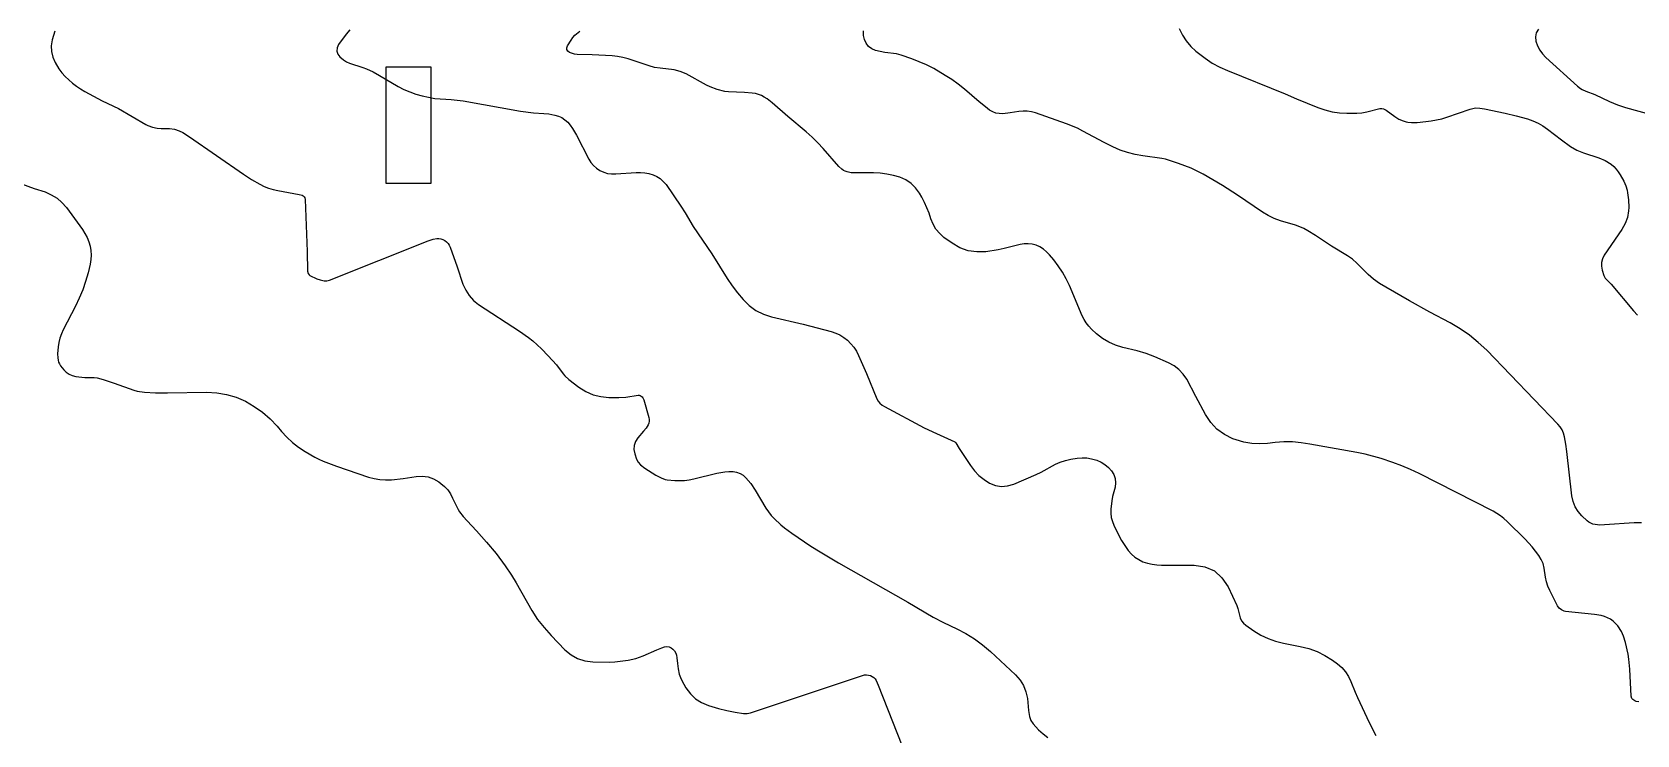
# Model space of a CAD drawing. Header units: centimetres. Extents: x 0 to 1311401, y -389375 to 85618.
# Drawn here: x 645462 to 657917, y -202693 to -197236 of the extents above; entities that cross this region are included whole.
import ezdxf

# ---------------------------------------------------------------- set-up
doc = ezdxf.new("R2010")
doc.units = ezdxf.units.CM
doc.header["$LTSCALE"] = 4
for name, color, linetype in [('0.4', 4, 'Continuous'), ('CURVAS-INTERMEDIARIAS', 39, 'Continuous'), ('CURVAS-MESTRA', 34, 'Continuous')]:
    doc.layers.add(name, color=color, linetype=linetype)

msp = doc.modelspace()

# ---------------------------------------------------------------- linework, layer by layer
at = {"layer": '0.4'}
msp.add_lwpolyline([(648208.126, -198407.887), (648558.126, -198407.887), (648558.126, -197507.887), (648208.126, -197507.887)], close=True, dxfattribs=at)
at = {"layer": 'CURVAS-INTERMEDIARIAS'}
for points, elevation in [([(645637.7, -197228.051), (645618.306, -197296.894), (645611.386, -197342.317), (645611.595, -197386.839), (645622.473, -197430.006), (645640.471, -197472.269), (645670.613, -197520.555), (645693.375, -197551.454), (645718.927, -197580.092), (645746.329, -197607.217), (645775.936, -197632.114), (645806.546, -197655.585), (645838.687, -197676.916), (645871.852, -197696.815), (646004.989, -197770.215), (646132.184, -197830.518), (646344.087, -197953.756), (646360.948, -197961.897), (646396.067, -197974.95), (646432.481, -197982.912), (646463.577, -197984.713), (646528.366, -197985.338), (646567.059, -197991.056), (646604.475, -198001.716), (646631.61, -198015.799), (646683.155, -198050.048), (647101.97, -198340.125), (647164.644, -198380.788), (647229.485, -198417.899), (647263.032, -198433.865), (647297.347, -198447.591), (647332.827, -198457.975), (647369.074, -198466.13), (647534.139, -198495.998), (647556.943, -198502.967), (647566.25, -198508.385), (647573.607, -198515.247), (647578.039, -198524.285), (647580.534, -198534.759), (647597.916, -198939.943), (647598.903, -199092.687), (647604.211, -199110.755), (647611.504, -199120.818), (647616.254, -199124.736), (647672.053, -199152.302), (647697.313, -199160.403), (647728.172, -199166.123), (647749.007, -199166.849), (647769.272, -199163.477), (648534.749, -198856.659), (648574.945, -198845.08), (648602.01, -198839.569), (648618.949, -198838.613), (648635.328, -198840.199), (648650.879, -198845.615), (648665.856, -198853.581), (648679.026, -198864.75), (648690.532, -198877.192), (648699.56, -198891.528), (648706.943, -198907.142), (648761.582, -199059.954), (648805.989, -199192.502), (648827.031, -199239.573), (648853.443, -199282.539), (648887.925, -199319.343), (648927.796, -199352.044), (649244.261, -199556.945), (649314.543, -199606.736), (649347.744, -199634.121), (649414.645, -199695.966), (649468.282, -199750.771), (649530.805, -199820.291), (649582.314, -199889.144), (649596.108, -199905.385), (649627.805, -199934.002), (649705.347, -199993.161), (649759.25, -200026.386), (649815.763, -200051.956), (649876.162, -200066.03), (649939.162, -200072.446), (650015.702, -200072.607), (650069.15, -200069.992), (650165.228, -200054.363), (650173.744, -200055.227), (650181.756, -200058.267), (650189.421, -200062.754), (650196.025, -200069.031), (650201.714, -200075.929), (650209.383, -200092.244), (650249.415, -200229.325), (650251.765, -200243.817), (650251.854, -200258.042), (650248.529, -200271.87), (650242.932, -200285.441), (650226.559, -200311.201), (650207.595, -200335.133), (650161.778, -200387.136), (650144.25, -200415.479), (650133.418, -200445.1), (650132.622, -200476.625), (650138.525, -200509.417), (650153.529, -200550.985), (650166.06, -200575.384), (650184.373, -200595.803), (650217.715, -200621.491), (650301.749, -200675.079), (650345.192, -200697.879), (650375.708, -200708.695), (650391.543, -200711.852), (650450.146, -200716.889), (650487.583, -200717.773), (650524.814, -200716.319), (650561.739, -200711.362), (650598.467, -200704.068), (650777.451, -200659.674), (650838.067, -200649.424), (650868.714, -200648), (650901.651, -200648.56), (650929.996, -200653.623), (650956.517, -200662.575), (650980.284, -200677.333), (651002.228, -200695.98), (651040.376, -200741.802), (651073.26, -200791.538), (651156.84, -200933.074), (651175.945, -200961.717), (651196.999, -200988.804), (651220.78, -201013.528), (651273.544, -201061.755), (651300.551, -201084.378), (651357.319, -201126.18), (651506.74, -201226.212), (651577.071, -201271.127), (651720.461, -201356.566), (652258.775, -201663.393), (652455.597, -201777.906), (652534.112, -201819.123), (652638.066, -201868.728), (652708.159, -201905.826), (652775.532, -201946.951), (652838.816, -201994.133), (652899.371, -202045.34), (653094.803, -202226.812), (653129.287, -202266.788), (653157.105, -202310.094), (653174.913, -202358.383), (653186.054, -202410.001), (653195.717, -202502.605), (653202.962, -202550.736), (653212.913, -202580.597), (653230.88, -202606.456), (653273.464, -202652.185), (653307.713, -202684.102), (653344.359, -202712.427)], 77438.995), ([(647928.628, -197219.114), (647900.637, -197251.919), (647840.257, -197333.827), (647829.843, -197358.933), (647826.785, -197383.28), (647834.765, -197406.473), (647850.109, -197428.918), (647878.981, -197452.139), (647901.358, -197466.306), (647925.511, -197477.162), (648028.248, -197510.752), (648056.105, -197521.856), (648107.991, -197545.699), (648158.238, -197572.817), (648303.499, -197657.345), (648348.005, -197680.646), (648393.622, -197701.172), (648440.875, -197717.562), (648489.238, -197731.177), (648538.32, -197742.654), (648587.965, -197751.742), (648714.079, -197760.279), (648808.592, -197769.526), (649253.421, -197848.958), (649353.788, -197862.62), (649432.77, -197867.61), (649472.054, -197871.774), (649519.857, -197880.026), (649548.077, -197888.238), (649574.377, -197899.815), (649597.806, -197916.456), (649619.325, -197936.474), (649638.339, -197959.901), (649656.126, -197984.156), (649686.797, -198035.996), (649781.795, -198221.62), (649798.885, -198248.604), (649818.671, -198272.954), (649842.511, -198293.35), (649869.05, -198311.102), (649898.396, -198323.911), (649928.499, -198333.231), (649959.753, -198337.301), (649991.767, -198337.863), (650151.415, -198326.88), (650184.398, -198326.587), (650217.057, -198328.869), (650249.208, -198334.999), (650281.033, -198343.715), (650310.558, -198357.094), (650337.592, -198373.753), (650360.901, -198395.328), (650381.719, -198420.182), (650496.732, -198588.747), (650530.29, -198639.883), (650593.759, -198744.452), (650737.429, -198958.475), (650857.473, -199150.012), (650895.86, -199206.115), (650936.89, -199260.313), (650979.672, -199313.255), (651027.345, -199359.357), (651079.377, -199398.267), (651137.951, -199426.396), (651200.884, -199447.334), (651445.49, -199504.187), (651664.122, -199561.037), (651698.658, -199572.909), (651731.606, -199587.73), (651762.16, -199607.005), (651791.134, -199629.241), (651816.869, -199655.238), (651840.05, -199683.103), (651859.415, -199713.74), (651876.228, -199746.227), (651937.526, -199887.023), (652018.638, -200082.366), (652028.706, -200101.495), (652042.27, -200118.321), (652058.63, -200132.633), (652076.985, -200144.263), (652385.843, -200307.543), (652480.491, -200353.483), (652624.478, -200418.073), (652631.883, -200425.613), (652655.948, -200468.935), (652744.282, -200602.238), (652775.69, -200642.68), (652810.438, -200679.473), (652850.193, -200710.775), (652893.298, -200738.428), (652939.369, -200755.562), (652985.821, -200764.101), (653032.852, -200759.744), (653080.271, -200746.803), (653255.327, -200670.397), (653293.206, -200651.823), (653403.788, -200590.863), (653441.889, -200574.215), (653481.642, -200562.067), (653522.515, -200552.914), (653572.271, -200544.773), (653610.185, -200541.539), (653647.741, -200542.111), (653684.771, -200548.383), (653725.083, -200559.771), (653757.847, -200574.761), (653788.317, -200592.956), (653815.357, -200615.95), (653840.093, -200642.147), (653857.447, -200672.037), (653868.638, -200703.192), (653870.602, -200736.24), (653866.405, -200770.542), (653847.772, -200842.069), (653841.314, -200874.342), (653833.654, -200939.797), (653834.024, -200972.308), (653837.607, -201004.216), (653846.023, -201035.202), (653857.642, -201065.574), (653878.539, -201109.649), (653917.845, -201183.546), (653969.176, -201260.931), (653993.176, -201288.533), (654019.715, -201312.812), (654050.086, -201332.094), (654082.999, -201348.034), (654118.341, -201359.274), (654154.164, -201367.857), (654190.711, -201372.468), (654227.736, -201374.432), (654481.155, -201373.917), (654564.467, -201388.991), (654637.888, -201419.537), (654696.466, -201473.329), (654745.151, -201542.594), (654811.457, -201688.926), (654819.839, -201712.629), (654838.511, -201784.884), (654848.641, -201806.143), (654863.521, -201824.408), (654881.567, -201840.673), (654944.288, -201884.649), (654998.006, -201917.344), (655053.795, -201945.131), (655112.683, -201965.524), (655173.634, -201980.997), (655303.915, -202005.222), (655370.575, -202022.328), (655434.839, -202045.001), (655495.511, -202076.041), (655553.787, -202112.638), (655594.079, -202141.911), (655627.06, -202170.715), (655655.963, -202202.607), (655678.774, -202239.11), (655697.512, -202278.682), (655730.18, -202362.076), (655747.916, -202403.175), (655837.73, -202596.781), (655891.581, -202697.07)], 77339.331), ([(657951.638, -201046.243), (657896.403, -201047.17), (657664.783, -201062.565), (657628.695, -201063.156), (657592.734, -201060.092), (657575.539, -201056.065), (657559.259, -201050.099), (657544.368, -201041.227), (657530.402, -201030.418), (657489.412, -200992.027), (657460.298, -200958.15), (657436.694, -200921.49), (657421.359, -200880.672), (657411.551, -200837.084), (657372.481, -200493.519), (657364.737, -200435.91), (657354.632, -200378.676), (657346.699, -200351.337), (657335.926, -200325.489), (657320.879, -200301.872), (657302.985, -200279.737), (656750.826, -199706.884), (656685.889, -199645.766), (656617.509, -199589.242), (656543.975, -199539.61), (656467.009, -199494.564), (656308.592, -199410.1), (656151.742, -199322.743), (655967.162, -199217.727), (655919.246, -199187.482), (655873.461, -199154.53), (655830.874, -199117.546), (655744.182, -199031.431), (655708.157, -199000.24), (655669.393, -198972.517), (655545.732, -198898.404), (655422.468, -198816.328), (655362.628, -198778.59), (655331.792, -198761.716), (655300.113, -198746.886), (655267.169, -198735.115), (655149.668, -198702.609), (655101.121, -198684.339), (655054.863, -198660.867), (655010.127, -198633.925), (654817.789, -198503.193), (654700.623, -198427.392), (654550.412, -198340.531), (654456.079, -198293.595), (654357.962, -198255.183), (654257.723, -198221.953), (654228.547, -198216.889), (654082.683, -198197.691), (654022.611, -198186.839), (653963.663, -198172.202), (653906.427, -198151.921), (653850.315, -198127.855), (653782.33, -198094.106), (653617.417, -198004.206), (653575.498, -197983.359), (653488.696, -197948.05), (653249.736, -197863.7), (653217.576, -197855.094), (653185.149, -197849.855), (653152.296, -197849.665), (653119.164, -197852.85), (653052.3, -197863.406), (652995.753, -197869.846), (652968.294, -197869.315), (652941.893, -197864.976), (652917.1, -197854.955), (652893.372, -197841.136), (652862.129, -197817.356), (652812.384, -197776.932), (652697.928, -197678.22), (652650.003, -197640.615), (652600.22, -197605.495), (652549.211, -197572.024), (652458.998, -197518.582), (652404.032, -197490.288), (652347.243, -197465.833), (652289.261, -197443.935), (652206.176, -197415.779), (652170.99, -197406.27), (652080.496, -197394.026), (652008.313, -197378.12), (651978.162, -197365.446), (651952.863, -197347.842), (651934.862, -197322.828), (651921.715, -197292.873), (651914.682, -197263.896), (651913.322, -197244.702), (651915.687, -197226.632)], 77140.003), ([(654364.418, -197209.513), (654389.347, -197259.026), (654418.572, -197305.359), (654454.253, -197346.925), (654494.239, -197385.313), (654564.928, -197439.709), (654620.619, -197476.367), (654679.482, -197507.65), (654740.476, -197535.354), (655187.344, -197715.246), (655273.657, -197754.954), (655440.88, -197822.528), (655495.645, -197841.045), (655551.238, -197855.296), (655608.082, -197863.16), (655665.774, -197866.761), (655742.406, -197865.601), (655781.793, -197862.183), (655820.789, -197855.673), (655922.176, -197830.616), (655936.431, -197829.215), (655950.413, -197832.365), (655970.096, -197842.568), (656037.398, -197891.92), (656068.762, -197911.365), (656102.851, -197925.495), (656124.679, -197931.878), (656138.676, -197934.889), (656167.218, -197937.677), (656210.498, -197936.894), (656279.646, -197931.037), (656321.085, -197925.84), (656362.103, -197918.639), (656402.479, -197908.441), (656442.431, -197896.26), (656623.463, -197833.92), (656644.127, -197828.605), (656665.164, -197825.274), (656696.836, -197826.371), (656734.3, -197833.148), (656893.357, -197866.955), (656980.557, -197887.155), (657066.984, -197910.445), (657108.84, -197925.159), (657149.186, -197942.837), (657187.281, -197964.964), (657223.865, -197990.055), (657332.462, -198073.79), (657401.363, -198124.147), (657449.828, -198153.014), (657502.144, -198174.088), (657620.973, -198211.583), (657671.238, -198232.461), (657717.077, -198261.826), (657737.524, -198279.801), (657756.239, -198299.251), (657772.37, -198320.889), (657786.76, -198343.999), (657814.079, -198394.784), (657829.474, -198428.863), (657840.017, -198464.732), (657843.654, -198483.181), (657850.762, -198539.08), (657853.595, -198598.366), (657852.307, -198624.054), (657842.639, -198674.696), (657824.676, -198723.117), (657799.211, -198768.035), (657663.71, -198967.812), (657649.996, -198995.857), (657641.713, -199024.681), (657641.575, -199054.675), (657646.869, -199085.44), (657660.306, -199127.154), (657669.783, -199146.58), (657715.885, -199193.78), (657891.21, -199400.544), (657921.444, -199432.803)], 77040.339), ([(657151.705, -197213.756), (657135.091, -197241.042), (657129.966, -197272.578), (657132.486, -197306.945), (657145.837, -197342.542), (657162.698, -197375.98), (657184.848, -197406.189), (657210.519, -197434.231), (657455.679, -197656.609), (657479.536, -197674.667), (657492.542, -197682.005), (657520.077, -197694.195), (657590.919, -197720.486), (657704.095, -197775.584), (657765.474, -197802.083), (657828.902, -197822.858), (658035.679, -197878.319)], 76940.675), ([(645380.898, -198414.979), (645479.128, -198450.524), (645562.386, -198477.526), (645610.831, -198498.494), (645655.403, -198524.787), (645694.172, -198559.068), (645729.068, -198598.675), (645852.804, -198770.006), (645871.995, -198800.044), (645888.778, -198831.217), (645901.944, -198864.084), (645912.681, -198898.084), (645918.827, -198932.958), (645921.516, -198967.843), (645919.022, -199002.743), (645913.061, -199037.652), (645896.533, -199104.094), (645877.286, -199171.373), (645855.008, -199237.504), (645828.189, -199301.934), (645798.337, -199365.227), (645704.035, -199548.32), (645689.887, -199580.034), (645678.187, -199612.484), (645670.168, -199646.03), (645664.606, -199680.313), (645659.714, -199733.631), (645661.157, -199766.097), (645663.585, -199782.254), (645667.917, -199797.811), (645673.731, -199812.648), (645681.759, -199826.414), (645707.145, -199858.032), (645727.347, -199876.894), (645749.435, -199892.295), (645774.355, -199902.512), (645801.151, -199909.265), (645848.553, -199915.132), (645872.394, -199917.032), (645944.003, -199918.542), (645967.504, -199920.967), (646013.434, -199932.551), (646098.317, -199962.337), (646250.931, -200017.088), (646278.586, -200024.354), (646335.39, -200031.937), (646418.622, -200035.979), (646512.671, -200037.701), (646816.825, -200032.743), (646895.239, -200037.131), (646971.957, -200048.899), (647046.13, -200071.75), (647118.606, -200101.981), (647186.688, -200141.899), (647250.813, -200186.783), (647309.009, -200239.126), (647363.258, -200296.435), (647397.022, -200336.796), (647438.453, -200381.471), (647482.527, -200423.026), (647530.599, -200459.888), (647581.324, -200493.641), (647655.923, -200536.74), (647688.343, -200553.156), (647721.658, -200567.691), (647824.361, -200605.359), (648072.004, -200690.604), (648115.743, -200702.534), (648159.916, -200710.682), (648204.778, -200713.13), (648250.093, -200711.801), (648341.221, -200701.683), (648444.053, -200686.521), (648490.401, -200684.652), (648535.112, -200689.728), (648577.366, -200705.194), (648617.994, -200727.596), (648635.37, -200740.14), (648663.428, -200764.153), (648688.382, -200790.643), (648708.677, -200820.854), (648725.869, -200853.542), (648746.903, -200901.535), (648768.323, -200941.733), (648780.268, -200961.179), (648807.038, -200998.038), (648837.381, -201032.011), (648911.816, -201108.869), (648989.562, -201195.673), (649063.882, -201285.28), (649133.023, -201378.948), (649182.794, -201452.873), (649219.252, -201510.808), (649339.945, -201726.921), (649384.797, -201795.488), (649435.504, -201859.846), (649490.126, -201921.389), (649596.98, -202031.569), (649644.507, -202070.073), (649695.741, -202100.079), (649752.553, -202117.333), (649813.093, -202126.092), (649940.454, -202127.987), (649983.41, -202125.603), (650047.65, -202118.942), (650087.722, -202113.573), (650147.821, -202100.683), (650205.378, -202079.115), (650309.321, -202031.655), (650348.267, -202016.744), (650370.268, -202009.517), (650388.255, -202007.224), (650405.311, -202008.601), (650420.985, -202015.489), (650435.727, -202026.046), (650447.573, -202041.035), (650457.018, -202057.12), (650462.856, -202074.84), (650466.297, -202093.637), (650469.61, -202139.188), (650475.548, -202180.784), (650485.11, -202221.256), (650500.123, -202260.038), (650518.768, -202297.697), (650536.147, -202327.451), (650570.754, -202373.46), (650610.6, -202412.775), (650658.31, -202442.049), (650711.259, -202464.639), (650788.289, -202487.39), (650852.636, -202504.231), (650917.912, -202517.037), (650983.706, -202526.929), (651011.341, -202526.56), (651038.236, -202520.815), (651905.415, -202231.19), (651920.947, -202227.653), (651936.488, -202226.145), (651952.014, -202227.685), (651967.553, -202231.244), (651981.638, -202238.062), (651994.054, -202246.73), (652003.967, -202258.189), (652012.213, -202271.489), (652027.911, -202307.053), (652322.294, -203055.133)], 77538.659)]:
    msp.add_lwpolyline(points, dxfattribs=dict(at, elevation=elevation))
at = {"layer": 'CURVAS-MESTRA', "elevation": 77239.667}
msp.add_lwpolyline([(657932.576, -202436.565), (657911.478, -202432.871), (657901.538, -202429.018), (657891.903, -202424.168), (657884.041, -202417.628), (657877.822, -202410.085), (657872.05, -202391.019), (657861.822, -202181.464), (657854.497, -202103.754), (657848.051, -202065.287), (657828.361, -201976.324), (657813.205, -201926.194), (657796.285, -201890.932), (657767.397, -201847.164), (657751.116, -201827.1), (657732.941, -201809.341), (657711.925, -201795.051), (657689.02, -201783.088), (657664.304, -201774.124), (657639.222, -201766.654), (657587.549, -201757.678), (657363.383, -201734.801), (657352.265, -201732.059), (657331.134, -201722.997), (657313.236, -201709.222), (657300.145, -201690.822), (657239.612, -201571.511), (657225.249, -201538.16), (657213.784, -201504.036), (657206.682, -201468.741), (657197.434, -201397.102), (657188.553, -201362.878), (657173.921, -201330.703), (657155.441, -201299.885), (657102.55, -201232.316), (657048.577, -201173.902), (656908.691, -201034.757), (656883.766, -201012.387), (656857.655, -200991.662), (656829.755, -200973.435), (656800.658, -200956.862), (656226.957, -200664.225), (656159.771, -200632.185), (656091.608, -200602.579), (656021.967, -200576.642), (655932.93, -200547.569), (655807.653, -200513.87), (655744.261, -200500.247), (655378.103, -200436.216), (655310.927, -200425.968), (655243.39, -200418.541), (655175.745, -200416.314), (655108.264, -200421.597), (655050.665, -200429.344), (654988.678, -200433.087), (654927.326, -200430.918), (654866.944, -200419.877), (654807.198, -200402.923), (654781.817, -200393.664), (654715.844, -200360.652), (654656.966, -200319.575), (654608.711, -200266.413), (654567.547, -200205.207), (654494.398, -200064.431), (654422.595, -199932.003), (654394.754, -199891.834), (654362.744, -199856.186), (654324.513, -199827.334), (654282.122, -199803.005), (654175.652, -199757.415), (654108.258, -199732.593), (654039.496, -199711.886), (653926.32, -199684.112), (653870.885, -199666.92), (653818.196, -199644.46), (653769.645, -199614.087), (653723.84, -199578.445), (653684.206, -199542.261), (653662.214, -199519.267), (653642.526, -199494.661), (653626.315, -199467.637), (653612.416, -199439.013), (653512.264, -199203.373), (653486.825, -199150.696), (653458.61, -199099.715), (653426.226, -199051.278), (653391.055, -199004.536), (653358.073, -198964.33), (653335.713, -198941.187), (653311.39, -198920.824), (653284.11, -198904.616), (653254.879, -198891.181), (653223.947, -198883.116), (653192.863, -198878.946), (653161.541, -198880.62), (653130.059, -198886.177), (653006.357, -198917.207), (652958.983, -198926.224), (652863.054, -198941.1), (652793.268, -198942.836), (652726.054, -198934.273), (652662.67, -198910.293), (652601.855, -198876.024), (652538.947, -198829.875), (652505.525, -198799.844), (652476.796, -198766.515), (652455.092, -198728.24), (652438.064, -198686.653), (652423.414, -198643.002), (652406.828, -198600.169), (652387.349, -198558.575), (652365.943, -198517.811), (652348.153, -198486.604), (652318.267, -198445.713), (652283.759, -198410.475), (652242.335, -198383.709), (652196.287, -198362.607), (652145.969, -198348.712), (652095.128, -198338.035), (652043.507, -198332.179), (651991.373, -198329.544), (651817.622, -198328.05), (651787.268, -198321.846), (651772.522, -198316.629), (651758.62, -198309.592), (651745.537, -198301.408), (651722.672, -198280.503), (651600.618, -198140.293), (651558.804, -198094.898), (651515.393, -198051.175), (651469.596, -198009.95), (651326.266, -197892.364), (651205.94, -197784.338), (651165.858, -197754.202), (651144.717, -197740.588), (651122.58, -197729.243), (651099.741, -197719.998), (651075.873, -197713.907), (651051.313, -197709.918), (650990.839, -197705.245), (650866.726, -197700.139), (650837.206, -197696.45), (650779.322, -197682.253), (650723.383, -197660.985), (650696.385, -197648.134), (650537.709, -197560.024), (650492.29, -197541.227), (650444.541, -197529.661), (650337.382, -197517.217), (650293.403, -197510.047), (650250.379, -197498.472), (650088.324, -197442.596), (650047.717, -197432.258), (650006.357, -197425.612), (649964.484, -197421.416), (649808.231, -197413.09), (649691.844, -197410.657), (649671.721, -197407.721), (649632.975, -197394.879), (649620.73, -197384.246), (649613.257, -197372.194), (649612.917, -197358.013), (649617.349, -197342.413), (649644.719, -197299.033), (649659.195, -197278.872), (649675.103, -197260.071), (649712.603, -197227.917)], dxfattribs=at)

doc.saveas('drawing.dxf')
